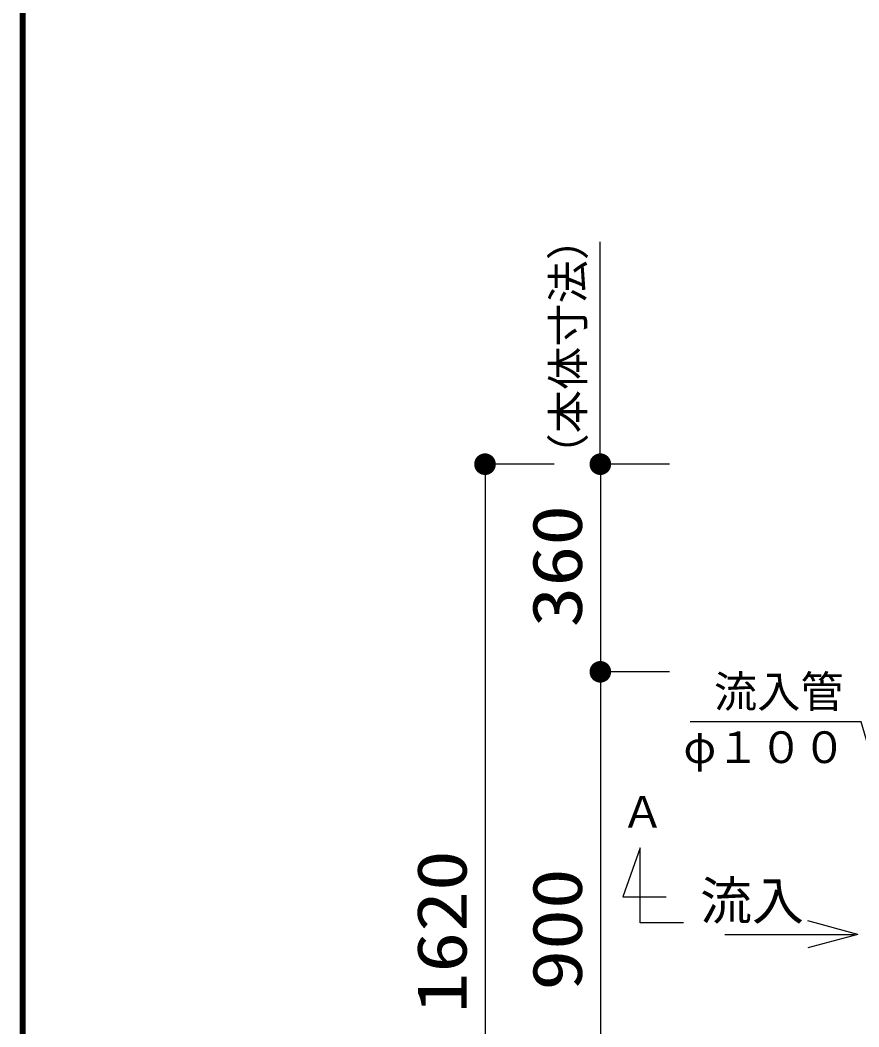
# Model space of a CAD drawing. Units: millimetres, scale not verified. Extents: x -8093 to 8093, y -5792 to 5792.
# Drawn here: x -8093 to -6639, y 793 to 2539 of the extents above; entities that cross this region are included whole.
import ezdxf
from ezdxf.enums import TextEntityAlignment as Align

# ---------------------------------------------------------------- set-up
doc = ezdxf.new("R2010")
doc.units = ezdxf.units.MM
doc.header["$LTSCALE"] = 30
for name, color, linetype, lineweight in [('0-0_Axis_waku', 7, 'Continuous', 25), ('0-1_00クル-フ-0躯体', 3, 'Continuous', 25), ('0-4_00クル-フ-6寸法', 132, 'Continuous', 25)]:
    doc.layers.add(name, color=color, linetype=linetype, lineweight=lineweight)
doc.styles.add('ＭＳ ゴシック', font='')
doc.styles.get('ＭＳ ゴシック').set_extended_font_data('MS Gothic')

msp = doc.modelspace()

# ---------------------------------------------------------------- linework, layer by layer
at = {"layer": '0-0_Axis_waku'}
for p, q in [((-8093.4, 5792.4), (-8093.4, -5792.4)), ((-8092.8, 5791.8), (-8092.8, -5791.8)), ((-8092.2, 5791.2), (-8092.2, -5791.2)), ((-8091.6, 5790.6), (-8091.6, -5790.6)), ((-8091, 5790), (-8091, -5790)), ((-8090.4, 5789.4), (-8090.4, -5789.4)), ((-8089.8, 5788.8), (-8089.8, -5788.8)), ((-8089.2, 5788.2), (-8089.2, -5788.2)), ((-8088.6, 5787.6), (-8088.6, -5787.6)), ((-8088, 5787), (-8088, -5787)), ((-8087.4, 5786.4), (-8087.4, -5786.4)), ((-8086.8, 5785.8), (-8086.8, -5785.8)), ((-8086.2, 5785.2), (-8086.2, -5785.2)), ((-8085.6, 5784.6), (-8085.6, -5784.6)), ((-8085, 5784), (-8085, -5784))]:
    msp.add_line(p, q, dxfattribs=at)
at = {"layer": '0-1_00クル-フ-0躯体', "color": 4}
for p, q in [((-6640.37, 953.53), (-6727.3, 976.82)), ((-6871.56, 953.53), (-6646.61, 953.53)), ((-6640.37, 953.53), (-6727.3, 930.23))]:
    msp.add_line(p, q, dxfattribs=at)
msp.add_lwpolyline([(-6544.49, 1015.84), (-6634.82, 1321.85), (-6931.36, 1321.85)], dxfattribs=at)
at = {"layer": '0-1_00クル-フ-0躯体'}
msp.add_lwpolyline([(-6942.93, 973.53), (-7017.93, 973.53), (-7017.93, 1103.53), (-7047.93, 1018.53), (-6972.93, 1018.53)], dxfattribs=at)
at = {"layer": '0-4_00クル-フ-6寸法', "color": 4}
for p, q in [((-7087.74, 1781.85), (-7087.74, 2154.53)), ((-7167.2, 1768.84), (-7287.2, 1768.84)), ((-7287.2, 1768.84), (-7287.2, 148.84)), ((-6967.2, 1768.84), (-7087.2, 1768.84)), ((-7087.2, 1768.84), (-7087.2, 1408.84)), ((-6967.2, 1408.84), (-7087.2, 1408.84)), ((-6967.2, 1408.84), (-7087.2, 1408.84)), ((-7087.2, 1408.84), (-7087.2, 508.84))]:
    msp.add_line(p, q, dxfattribs=at)
at = {"layer": '0-4_00クル-フ-6寸法'}
for points in [[(-7287.2, 1768.84), (-7303.03, 1778.89), (-7301.64, 1780.79)], [(-7287.2, 1768.84), (-7301.64, 1780.79), (-7300.03, 1782.51)], [(-7287.2, 1768.84), (-7300.03, 1782.51), (-7298.22, 1784.01)], [(-7287.2, 1768.84), (-7298.22, 1784.01), (-7296.23, 1785.27)], [(-7287.2, 1768.84), (-7296.23, 1785.27), (-7294.1, 1786.27)], [(-7287.2, 1768.84), (-7294.1, 1786.27), (-7291.86, 1787)], [(-7287.2, 1768.84), (-7291.86, 1787), (-7289.55, 1787.44)], [(-7287.2, 1768.84), (-7289.55, 1787.44), (-7287.2, 1787.59)], [(-7287.2, 1768.84), (-7287.2, 1787.59), (-7284.85, 1787.44)], [(-7287.2, 1768.84), (-7284.85, 1787.44), (-7282.53, 1787)], [(-7287.2, 1768.84), (-7282.53, 1787), (-7280.29, 1786.27)], [(-7287.2, 1768.84), (-7280.29, 1786.27), (-7278.16, 1785.27)], [(-7287.2, 1768.84), (-7278.16, 1785.27), (-7276.18, 1784.01)], [(-7287.2, 1768.84), (-7276.18, 1784.01), (-7274.36, 1782.51)], [(-7287.2, 1768.84), (-7274.36, 1782.51), (-7272.75, 1780.79)], [(-7287.2, 1768.84), (-7272.75, 1780.79), (-7271.37, 1778.89)], [(-7087.2, 1768.84), (-7103.03, 1778.89), (-7101.64, 1780.79)], [(-7087.2, 1768.84), (-7101.64, 1780.79), (-7100.03, 1782.51)], [(-7087.2, 1768.84), (-7100.03, 1782.51), (-7098.22, 1784.01)], [(-7087.2, 1768.84), (-7098.22, 1784.01), (-7096.23, 1785.27)], [(-7087.2, 1768.84), (-7096.23, 1785.27), (-7094.1, 1786.27)], [(-7087.2, 1768.84), (-7094.1, 1786.27), (-7091.86, 1787)], [(-7087.2, 1768.84), (-7091.86, 1787), (-7089.55, 1787.44)], [(-7087.2, 1768.84), (-7089.55, 1787.44), (-7087.2, 1787.59)], [(-7087.2, 1768.84), (-7087.2, 1787.59), (-7084.85, 1787.44)], [(-7087.2, 1768.84), (-7084.85, 1787.44), (-7082.53, 1787)], [(-7087.2, 1768.84), (-7082.53, 1787), (-7080.29, 1786.27)], [(-7087.2, 1768.84), (-7080.29, 1786.27), (-7078.16, 1785.27)], [(-7087.2, 1768.84), (-7078.16, 1785.27), (-7076.18, 1784.01)], [(-7087.2, 1768.84), (-7076.18, 1784.01), (-7074.36, 1782.51)], [(-7087.2, 1768.84), (-7074.36, 1782.51), (-7072.75, 1780.79)], [(-7087.2, 1768.84), (-7072.75, 1780.79), (-7071.37, 1778.89)], [(-7287.2, 1768.84), (-7305.91, 1770.02), (-7305.61, 1772.35)], [(-7287.2, 1768.84), (-7305.91, 1767.66), (-7305.91, 1770.02)], [(-7287.2, 1768.84), (-7305.61, 1765.33), (-7305.91, 1767.66)], [(-7287.2, 1768.84), (-7305.61, 1772.35), (-7305.03, 1774.63)], [(-7287.2, 1768.84), (-7305.03, 1763.05), (-7305.61, 1765.33)], [(-7287.2, 1768.84), (-7305.03, 1774.63), (-7304.16, 1776.82)], [(-7287.2, 1768.84), (-7304.16, 1760.86), (-7305.03, 1763.05)], [(-7287.2, 1768.84), (-7304.16, 1776.82), (-7303.03, 1778.89)], [(-7287.2, 1768.84), (-7303.03, 1758.79), (-7304.16, 1760.86)], [(-7287.2, 1768.84), (-7301.64, 1756.89), (-7303.03, 1758.79)], [(-7287.2, 1768.84), (-7300.03, 1755.17), (-7301.64, 1756.89)], [(-7287.2, 1768.84), (-7298.22, 1753.67), (-7300.03, 1755.17)], [(-7287.2, 1768.84), (-7296.23, 1752.41), (-7298.22, 1753.67)], [(-7287.2, 1768.84), (-7294.1, 1751.41), (-7296.23, 1752.41)], [(-7287.2, 1768.84), (-7291.86, 1750.68), (-7294.1, 1751.41)], [(-7287.2, 1768.84), (-7289.55, 1750.24), (-7291.86, 1750.68)], [(-7287.2, 1768.84), (-7287.2, 1750.09), (-7289.55, 1750.24)], [(-7287.2, 1768.84), (-7271.37, 1778.89), (-7270.23, 1776.82)], [(-7287.2, 1768.84), (-7270.23, 1776.82), (-7269.36, 1774.63)], [(-7287.2, 1768.84), (-7269.36, 1774.63), (-7268.78, 1772.35)], [(-7287.2, 1768.84), (-7268.78, 1772.35), (-7268.48, 1770.02)], [(-7287.2, 1768.84), (-7268.48, 1770.02), (-7268.48, 1767.66)], [(-7287.2, 1768.84), (-7284.85, 1750.24), (-7287.2, 1750.09)], [(-7287.2, 1768.84), (-7282.53, 1750.68), (-7284.85, 1750.24)], [(-7287.2, 1768.84), (-7280.29, 1751.41), (-7282.53, 1750.68)], [(-7287.2, 1768.84), (-7278.16, 1752.41), (-7280.29, 1751.41)], [(-7287.2, 1768.84), (-7276.18, 1753.67), (-7278.16, 1752.41)], [(-7287.2, 1768.84), (-7274.36, 1755.17), (-7276.18, 1753.67)], [(-7287.2, 1768.84), (-7272.75, 1756.89), (-7274.36, 1755.17)], [(-7287.2, 1768.84), (-7271.37, 1758.79), (-7272.75, 1756.89)], [(-7287.2, 1768.84), (-7270.23, 1760.86), (-7271.37, 1758.79)], [(-7287.2, 1768.84), (-7269.36, 1763.05), (-7270.23, 1760.86)], [(-7287.2, 1768.84), (-7268.78, 1765.33), (-7269.36, 1763.05)], [(-7287.2, 1768.84), (-7268.48, 1767.66), (-7268.78, 1765.33)], [(-7087.2, 1768.84), (-7105.91, 1770.02), (-7105.61, 1772.35)], [(-7087.2, 1768.84), (-7105.91, 1767.66), (-7105.91, 1770.02)], [(-7087.2, 1768.84), (-7105.61, 1765.33), (-7105.91, 1767.66)], [(-7087.2, 1768.84), (-7105.61, 1772.35), (-7105.03, 1774.63)], [(-7087.2, 1768.84), (-7105.03, 1763.05), (-7105.61, 1765.33)], [(-7087.2, 1768.84), (-7105.03, 1774.63), (-7104.16, 1776.82)], [(-7087.2, 1768.84), (-7104.16, 1760.86), (-7105.03, 1763.05)], [(-7087.2, 1768.84), (-7104.16, 1776.82), (-7103.03, 1778.89)], [(-7087.2, 1768.84), (-7103.03, 1758.79), (-7104.16, 1760.86)], [(-7087.2, 1768.84), (-7101.64, 1756.89), (-7103.03, 1758.79)], [(-7087.2, 1768.84), (-7100.03, 1755.17), (-7101.64, 1756.89)], [(-7087.2, 1768.84), (-7098.22, 1753.67), (-7100.03, 1755.17)], [(-7087.2, 1768.84), (-7096.23, 1752.41), (-7098.22, 1753.67)], [(-7087.2, 1768.84), (-7094.1, 1751.41), (-7096.23, 1752.41)], [(-7087.2, 1768.84), (-7091.86, 1750.68), (-7094.1, 1751.41)], [(-7087.2, 1768.84), (-7089.55, 1750.24), (-7091.86, 1750.68)], [(-7087.2, 1768.84), (-7087.2, 1750.09), (-7089.55, 1750.24)], [(-7087.2, 1768.84), (-7071.37, 1778.89), (-7070.23, 1776.82)], [(-7087.2, 1768.84), (-7070.23, 1776.82), (-7069.36, 1774.63)], [(-7087.2, 1768.84), (-7069.36, 1774.63), (-7068.78, 1772.35)], [(-7087.2, 1768.84), (-7068.78, 1772.35), (-7068.48, 1770.02)], [(-7087.2, 1768.84), (-7068.48, 1770.02), (-7068.48, 1767.66)], [(-7087.2, 1768.84), (-7084.85, 1750.24), (-7087.2, 1750.09)], [(-7087.2, 1768.84), (-7082.53, 1750.68), (-7084.85, 1750.24)], [(-7087.2, 1768.84), (-7080.29, 1751.41), (-7082.53, 1750.68)], [(-7087.2, 1768.84), (-7078.16, 1752.41), (-7080.29, 1751.41)], [(-7087.2, 1768.84), (-7076.18, 1753.67), (-7078.16, 1752.41)], [(-7087.2, 1768.84), (-7074.36, 1755.17), (-7076.18, 1753.67)], [(-7087.2, 1768.84), (-7072.75, 1756.89), (-7074.36, 1755.17)], [(-7087.2, 1768.84), (-7071.37, 1758.79), (-7072.75, 1756.89)], [(-7087.2, 1768.84), (-7070.23, 1760.86), (-7071.37, 1758.79)], [(-7087.2, 1768.84), (-7069.36, 1763.05), (-7070.23, 1760.86)], [(-7087.2, 1768.84), (-7068.78, 1765.33), (-7069.36, 1763.05)], [(-7087.2, 1768.84), (-7068.48, 1767.66), (-7068.78, 1765.33)], [(-7087.2, 1408.84), (-7105.61, 1412.35), (-7105.03, 1414.63)], [(-7087.2, 1408.84), (-7105.61, 1412.35), (-7105.03, 1414.63)], [(-7087.2, 1408.84), (-7105.03, 1414.63), (-7104.16, 1416.82)], [(-7087.2, 1408.84), (-7105.03, 1414.63), (-7104.16, 1416.82)], [(-7087.2, 1408.84), (-7104.16, 1416.82), (-7103.03, 1418.89)], [(-7087.2, 1408.84), (-7104.16, 1416.82), (-7103.03, 1418.89)], [(-7087.2, 1408.84), (-7103.03, 1418.89), (-7101.64, 1420.79)], [(-7087.2, 1408.84), (-7103.03, 1418.89), (-7101.64, 1420.79)], [(-7087.2, 1408.84), (-7101.64, 1420.79), (-7100.03, 1422.51)], [(-7087.2, 1408.84), (-7101.64, 1420.79), (-7100.03, 1422.51)], [(-7087.2, 1408.84), (-7100.03, 1422.51), (-7098.22, 1424.01)], [(-7087.2, 1408.84), (-7100.03, 1422.51), (-7098.22, 1424.01)], [(-7087.2, 1408.84), (-7098.22, 1424.01), (-7096.23, 1425.27)], [(-7087.2, 1408.84), (-7098.22, 1424.01), (-7096.23, 1425.27)], [(-7087.2, 1408.84), (-7096.23, 1425.27), (-7094.1, 1426.27)], [(-7087.2, 1408.84), (-7096.23, 1425.27), (-7094.1, 1426.27)], [(-7087.2, 1408.84), (-7094.1, 1426.27), (-7091.86, 1427)], [(-7087.2, 1408.84), (-7094.1, 1426.27), (-7091.86, 1427)], [(-7087.2, 1408.84), (-7091.86, 1427), (-7089.55, 1427.44)], [(-7087.2, 1408.84), (-7091.86, 1427), (-7089.55, 1427.44)], [(-7087.2, 1408.84), (-7089.55, 1427.44), (-7087.2, 1427.59)], [(-7087.2, 1408.84), (-7089.55, 1427.44), (-7087.2, 1427.59)], [(-7087.2, 1408.84), (-7087.2, 1427.59), (-7084.85, 1427.44)], [(-7087.2, 1408.84), (-7087.2, 1427.59), (-7084.85, 1427.44)], [(-7087.2, 1408.84), (-7084.85, 1427.44), (-7082.53, 1427)], [(-7087.2, 1408.84), (-7084.85, 1427.44), (-7082.53, 1427)], [(-7087.2, 1408.84), (-7082.53, 1427), (-7080.29, 1426.27)], [(-7087.2, 1408.84), (-7082.53, 1427), (-7080.29, 1426.27)], [(-7087.2, 1408.84), (-7080.29, 1426.27), (-7078.16, 1425.27)], [(-7087.2, 1408.84), (-7080.29, 1426.27), (-7078.16, 1425.27)], [(-7087.2, 1408.84), (-7078.16, 1425.27), (-7076.18, 1424.01)], [(-7087.2, 1408.84), (-7078.16, 1425.27), (-7076.18, 1424.01)], [(-7087.2, 1408.84), (-7076.18, 1424.01), (-7074.36, 1422.51)], [(-7087.2, 1408.84), (-7076.18, 1424.01), (-7074.36, 1422.51)], [(-7087.2, 1408.84), (-7074.36, 1422.51), (-7072.75, 1420.79)], [(-7087.2, 1408.84), (-7074.36, 1422.51), (-7072.75, 1420.79)], [(-7087.2, 1408.84), (-7072.75, 1420.79), (-7071.37, 1418.89)], [(-7087.2, 1408.84), (-7072.75, 1420.79), (-7071.37, 1418.89)], [(-7087.2, 1408.84), (-7071.37, 1418.89), (-7070.23, 1416.82)], [(-7087.2, 1408.84), (-7071.37, 1418.89), (-7070.23, 1416.82)], [(-7087.2, 1408.84), (-7070.23, 1416.82), (-7069.36, 1414.63)], [(-7087.2, 1408.84), (-7070.23, 1416.82), (-7069.36, 1414.63)], [(-7087.2, 1408.84), (-7069.36, 1414.63), (-7068.78, 1412.35)], [(-7087.2, 1408.84), (-7069.36, 1414.63), (-7068.78, 1412.35)], [(-7087.2, 1408.84), (-7105.91, 1410.02), (-7105.61, 1412.35)], [(-7087.2, 1408.84), (-7105.91, 1410.02), (-7105.61, 1412.35)], [(-7087.2, 1408.84), (-7105.91, 1407.66), (-7105.91, 1410.02)], [(-7087.2, 1408.84), (-7105.91, 1407.66), (-7105.91, 1410.02)], [(-7087.2, 1408.84), (-7105.61, 1405.33), (-7105.91, 1407.66)], [(-7087.2, 1408.84), (-7105.61, 1405.33), (-7105.91, 1407.66)], [(-7087.2, 1408.84), (-7105.03, 1403.05), (-7105.61, 1405.33)], [(-7087.2, 1408.84), (-7105.03, 1403.05), (-7105.61, 1405.33)], [(-7087.2, 1408.84), (-7104.16, 1400.86), (-7105.03, 1403.05)], [(-7087.2, 1408.84), (-7104.16, 1400.86), (-7105.03, 1403.05)], [(-7087.2, 1408.84), (-7103.03, 1398.79), (-7104.16, 1400.86)], [(-7087.2, 1408.84), (-7103.03, 1398.79), (-7104.16, 1400.86)], [(-7087.2, 1408.84), (-7101.64, 1396.89), (-7103.03, 1398.79)], [(-7087.2, 1408.84), (-7101.64, 1396.89), (-7103.03, 1398.79)], [(-7087.2, 1408.84), (-7100.03, 1395.17), (-7101.64, 1396.89)], [(-7087.2, 1408.84), (-7100.03, 1395.17), (-7101.64, 1396.89)], [(-7087.2, 1408.84), (-7098.22, 1393.67), (-7100.03, 1395.17)], [(-7087.2, 1408.84), (-7098.22, 1393.67), (-7100.03, 1395.17)], [(-7087.2, 1408.84), (-7096.23, 1392.41), (-7098.22, 1393.67)], [(-7087.2, 1408.84), (-7096.23, 1392.41), (-7098.22, 1393.67)], [(-7087.2, 1408.84), (-7094.1, 1391.41), (-7096.23, 1392.41)], [(-7087.2, 1408.84), (-7094.1, 1391.41), (-7096.23, 1392.41)], [(-7087.2, 1408.84), (-7091.86, 1390.68), (-7094.1, 1391.41)], [(-7087.2, 1408.84), (-7091.86, 1390.68), (-7094.1, 1391.41)], [(-7087.2, 1408.84), (-7089.55, 1390.24), (-7091.86, 1390.68)], [(-7087.2, 1408.84), (-7089.55, 1390.24), (-7091.86, 1390.68)], [(-7087.2, 1408.84), (-7087.2, 1390.09), (-7089.55, 1390.24)], [(-7087.2, 1408.84), (-7087.2, 1390.09), (-7089.55, 1390.24)], [(-7087.2, 1408.84), (-7068.78, 1412.35), (-7068.48, 1410.02)], [(-7087.2, 1408.84), (-7068.78, 1412.35), (-7068.48, 1410.02)], [(-7087.2, 1408.84), (-7068.48, 1410.02), (-7068.48, 1407.66)], [(-7087.2, 1408.84), (-7068.48, 1410.02), (-7068.48, 1407.66)], [(-7087.2, 1408.84), (-7084.85, 1390.24), (-7087.2, 1390.09)], [(-7087.2, 1408.84), (-7082.53, 1390.68), (-7084.85, 1390.24)], [(-7087.2, 1408.84), (-7080.29, 1391.41), (-7082.53, 1390.68)], [(-7087.2, 1408.84), (-7078.16, 1392.41), (-7080.29, 1391.41)], [(-7087.2, 1408.84), (-7076.18, 1393.67), (-7078.16, 1392.41)], [(-7087.2, 1408.84), (-7074.36, 1395.17), (-7076.18, 1393.67)], [(-7087.2, 1408.84), (-7072.75, 1396.89), (-7074.36, 1395.17)], [(-7087.2, 1408.84), (-7071.37, 1398.79), (-7072.75, 1396.89)], [(-7087.2, 1408.84), (-7070.23, 1400.86), (-7071.37, 1398.79)], [(-7087.2, 1408.84), (-7069.36, 1403.05), (-7070.23, 1400.86)], [(-7087.2, 1408.84), (-7068.78, 1405.33), (-7069.36, 1403.05)], [(-7087.2, 1408.84), (-7068.48, 1407.66), (-7068.78, 1405.33)], [(-7087.2, 1408.84), (-7084.85, 1390.24), (-7087.2, 1390.09)], [(-7087.2, 1408.84), (-7082.53, 1390.68), (-7084.85, 1390.24)], [(-7087.2, 1408.84), (-7080.29, 1391.41), (-7082.53, 1390.68)], [(-7087.2, 1408.84), (-7078.16, 1392.41), (-7080.29, 1391.41)], [(-7087.2, 1408.84), (-7076.18, 1393.67), (-7078.16, 1392.41)], [(-7087.2, 1408.84), (-7074.36, 1395.17), (-7076.18, 1393.67)], [(-7087.2, 1408.84), (-7072.75, 1396.89), (-7074.36, 1395.17)], [(-7087.2, 1408.84), (-7071.37, 1398.79), (-7072.75, 1396.89)], [(-7087.2, 1408.84), (-7070.23, 1400.86), (-7071.37, 1398.79)], [(-7087.2, 1408.84), (-7069.36, 1403.05), (-7070.23, 1400.86)], [(-7087.2, 1408.84), (-7068.78, 1405.33), (-7069.36, 1403.05)], [(-7087.2, 1408.84), (-7068.48, 1407.66), (-7068.78, 1405.33)]]:
    msp.add_solid(points, dxfattribs=at)

# ---------------------------------------------------------------- texts
at = {"layer": '0-1_00クル-フ-0躯体', "color": 4, "style": 'ＭＳ ゴシック'}
for s, height, p in [('流入管', 54.99, (-6890.23, 1330.49)), ('φ１００', 54.99, (-6943.1, 1234.13)), ('Ａ', 54.99, (-7051.34, 1122.12)), ('流入', 65.98, (-6914.19, 959.18))]:
    msp.add_text(s, height=height, dxfattribs=at).set_placement(p, align=Align.BOTTOM_LEFT)
at = {"layer": '0-4_00クル-フ-6寸法', "color": 4, "style": 'ＭＳ ゴシック'}
msp.add_text('（本体寸法）', height=54.99, rotation=90, dxfattribs=at).set_placement((-7099.23, 1747.47), align=Align.BOTTOM_LEFT)
at = {"layer": '0-4_00クル-フ-6寸法', "color": 3, "style": 'ＭＳ ゴシック', "width": 1.2}
for s, p in [('360', (-7093.04, 1485.98)), ('1620', (-7293.04, 816.56)), ('900', (-7093.04, 855.98))]:
    msp.add_text(s, height=86.66, rotation=90, dxfattribs=at).set_placement(p, align=Align.BOTTOM_LEFT)

doc.saveas('drawing.dxf')
